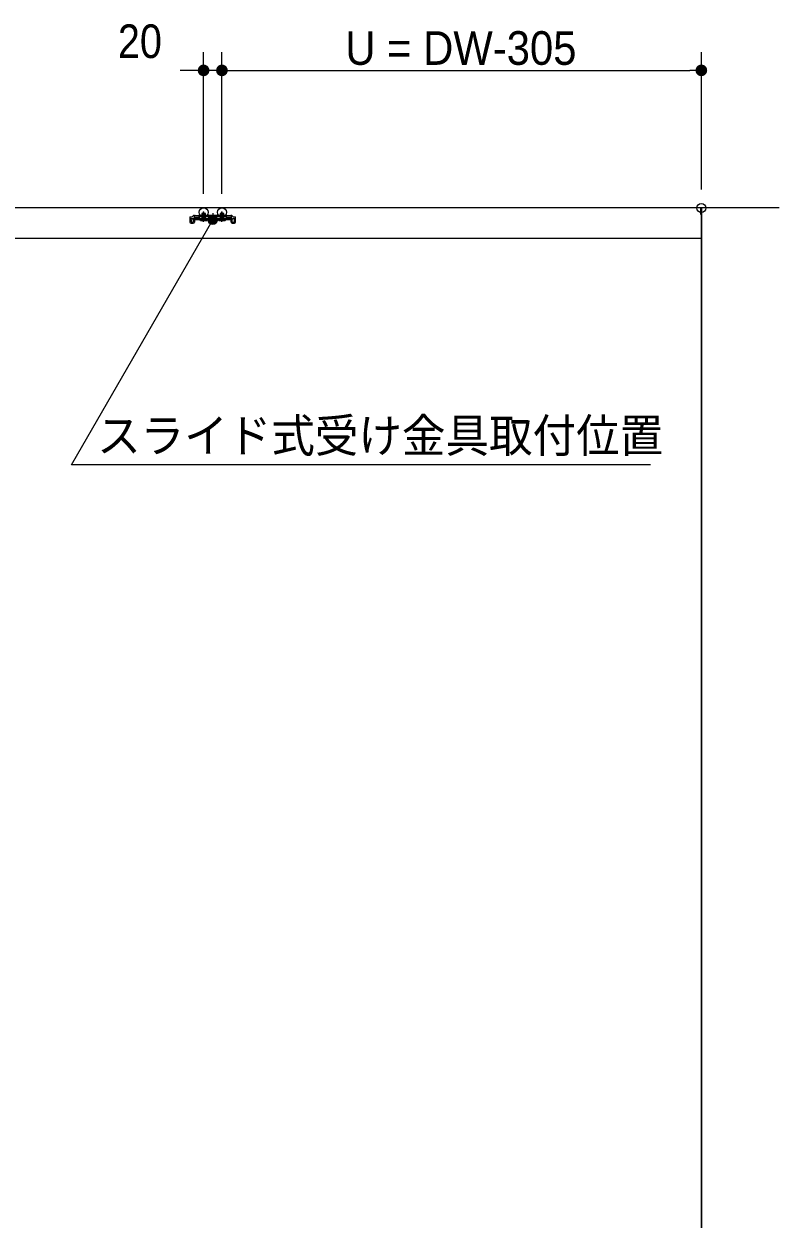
# Model space of a CAD drawing. Units: millimetres, scale not verified. Extents: x -6062 to 6062, y -3045 to 3045.
# Drawn here: x -2843 to -2019, y -702 to 601 of the extents above; entities that cross this region are included whole.
import ezdxf
from ezdxf.enums import TextEntityAlignment as Align

# ---------------------------------------------------------------- set-up
doc = ezdxf.new("R2010")
doc.units = ezdxf.units.MM
doc.header["$LTSCALE"] = 20
doc.header["$PDMODE"] = 32
doc.header["$PDSIZE"] = 10
for name, pattern in [('USER1', [10.5, 8, -0.5, 0.5, -0.5, 0.5, -0.5]), ('USER2', [2.91, 1.76, -0.4, 0.35, -0.4]), ('USER3', [1.11, 0.71, -0.4])]:
    doc.linetypes.add(name, pattern=pattern)
for name, color, linetype, lineweight in [('0-0_2寸法-1', 7, 'Continuous', 15), ('0-1_0', 7, 'Continuous', 25), ('0-3_2寸法-3', 7, 'Continuous', 15), ('0-4_2寸法-2', 7, 'Continuous', 15), ('0-6_3一般', 7, 'Continuous', 15)]:
    doc.layers.add(name, color=color, linetype=linetype, lineweight=lineweight)
doc.layers.add('0-2_Defpoints', color=7, linetype='Continuous')
doc.styles.add('ＭＳ Ｐゴシック', font='')
doc.styles.get('ＭＳ Ｐゴシック').set_extended_font_data('MS PGothic')

# ---------------------------------------------------------------- blocks, each defined once
blk = doc.blocks.new('_Dot')
at = {"layer": '0-1_0'}
blk.add_line((-10, 0), (-20, 0), dxfattribs=at)
for points in [[(0, 0), (-10, 0), (-9.92, 1.25)], [(0, 0), (-9.92, -1.25), (-10, 0)], [(0, 0), (-9.92, 1.25), (-9.69, 2.49)], [(0, 0), (-9.69, -2.49), (-9.92, -1.25)], [(0, 0), (-9.69, 2.49), (-9.3, 3.68)], [(0, 0), (-9.3, -3.68), (-9.69, -2.49)], [(0, 0), (-9.3, 3.68), (-8.76, 4.82)], [(0, 0), (-8.76, -4.82), (-9.3, -3.68)], [(0, 0), (-8.76, 4.82), (-8.09, 5.88)], [(0, 0), (-8.09, -5.88), (-8.76, -4.82)], [(0, 0), (-8.09, 5.88), (-7.29, 6.85)], [(0, 0), (-7.29, -6.85), (-8.09, -5.88)], [(0, 0), (-7.29, 6.85), (-6.37, 7.71)], [(0, 0), (-6.37, -7.71), (-7.29, -6.85)], [(0, 0), (-6.37, 7.71), (-5.36, 8.44)], [(0, 0), (-5.36, -8.44), (-6.37, -7.71)], [(0, 0), (-5.36, 8.44), (-4.26, 9.05)], [(0, 0), (-4.26, -9.05), (-5.36, -8.44)], [(0, 0), (-4.26, 9.05), (-3.09, 9.51)], [(0, 0), (-3.09, -9.51), (-4.26, -9.05)], [(0, 0), (-3.09, 9.51), (-1.87, 9.82)], [(0, 0), (-1.87, -9.82), (-3.09, -9.51)], [(0, 0), (-1.87, 9.82), (-0.63, 9.98)], [(0, 0), (-0.63, -9.98), (-1.87, -9.82)], [(0, 0), (-0.63, 9.98), (0.63, 9.98)], [(0, 0), (0.63, -9.98), (-0.63, -9.98)], [(0, 0), (0.63, 9.98), (1.87, 9.82)], [(0, 0), (1.87, 9.82), (3.09, 9.51)], [(0, 0), (3.09, 9.51), (4.26, 9.05)], [(0, 0), (4.26, 9.05), (5.36, 8.44)], [(0, 0), (5.36, 8.44), (6.37, 7.71)], [(0, 0), (6.37, 7.71), (7.29, 6.85)], [(0, 0), (7.29, 6.85), (8.09, 5.88)], [(0, 0), (8.09, 5.88), (8.76, 4.82)], [(0, 0), (8.76, 4.82), (9.3, 3.68)], [(0, 0), (9.3, 3.68), (9.69, 2.49)], [(0, 0), (9.69, 2.49), (9.92, 1.25)], [(0, 0), (9.92, 1.25), (10, 0)], [(0, 0), (1.87, -9.82), (0.63, -9.98)], [(0, 0), (3.09, -9.51), (1.87, -9.82)], [(0, 0), (4.26, -9.05), (3.09, -9.51)], [(0, 0), (5.36, -8.44), (4.26, -9.05)], [(0, 0), (6.37, -7.71), (5.36, -8.44)], [(0, 0), (7.29, -6.85), (6.37, -7.71)], [(0, 0), (8.09, -5.88), (7.29, -6.85)], [(0, 0), (8.76, -4.82), (8.09, -5.88)], [(0, 0), (9.3, -3.68), (8.76, -4.82)], [(0, 0), (9.69, -2.49), (9.3, -3.68)], [(0, 0), (9.92, -1.25), (9.69, -2.49)], [(0, 0), (10, 0), (9.92, -1.25)]]:
    blk.add_solid(points, dxfattribs=at)
blk = doc.blocks.new('グループ-7')
at = {"layer": '0-6_3一般'}
for p, q in [((-4623.5, 8000), (-40983.5, 8000)), ((-6330, 8000), (-39110, 8000)), ((-17412.5, 7822.6), (-17427.1, 7808.1)), ((-17380, 7790.1), (-17380, 7836.1)), ((-17360, 7836.1), (-17380, 7826.1)), ((-17380, 7836.1), (-17280, 7836.1)), ((-17280, 7836.1), (-17280, 7825.2)), ((-16680, 7836.1), (-17280, 7836.1)), ((-17280, 7815.2), (-17280, 7825.2)), ((-17212.4, 7882.1), (-17212.4, 7836.1)), ((-17147.6, 7836.1), (-17147.6, 7882.1)), ((-17140, 7836.1), (-17140, 7882.1)), ((-16820, 7882.1), (-16820, 7836.1)), ((-16740, 7882.1), (-16820, 7882.1)), ((-16812.4, 7882.1), (-16812.4, 7836.1)), ((-16747.6, 7836.1), (-16747.6, 7882.1)), ((-16740, 7836.1), (-16740, 7882.1)), ((-16680, 7836.1), (-16580, 7836.1)), ((-16680, 7825.2), (-16680, 7836.1)), ((-16680, 7815.2), (-16680, 7825.2)), ((-16580, 7826.1), (-16600, 7836.1)), ((-16532.9, 7808.1), (-16547.5, 7822.6)), ((-6330, 7860), (-6330, 8000)), ((-6320, 8000), (-6320, -40000)), ((-17478, 7808.1), (-17478, 7764.1)), ((-17478, 7808.1), (-17427.1, 7808.1)), ((-17478, 7764.1), (-17478, 7762.1)), ((-17427.1, 7762.1), (-17478, 7762.1)), ((-17478, 7762.1), (-17478, 7742.1)), ((-17478, 7742.1), (-17478, 7692.1)), ((-17454, 7742.1), (-17454, 7692.1)), ((-17454, 7692.1), (-17404, 7692.1)), ((-17454, 7668.1), (-17404, 7668.1)), ((-17404, 7742.1), (-17404, 7692.1)), ((-17394.5, 7775.6), (-17380, 7790.1)), ((-17380, 7766.1), (-17380, 7742.1)), ((-16580, 7766.1), (-17380, 7766.1)), ((-16580, 7742.1), (-17380, 7742.1)), ((-17380, 7742.1), (-17380, 7692.1)), ((-17280, 7815.2), (-17280, 7790.1)), ((-17280, 7790.1), (-17280, 7784.1)), ((-16690, 7815.2), (-17270, 7815.2)), ((-17270, 7774.1), (-16690, 7774.1)), ((-17255, 7742.1), (-17105, 7742.1)), ((-17255, 7732.1), (-17255, 7742.1)), ((-17245, 7722.1), (-17255, 7732.1)), ((-17105, 7732.1), (-17255, 7732.1)), ((-17115, 7722.1), (-17245, 7722.1)), ((-17140, 7756.2), (-17147.6, 7756.2)), ((-17105, 7732.1), (-17115, 7722.1)), ((-17105, 7742.1), (-17105, 7732.1)), ((-16740, 7756.2), (-16747.6, 7756.2)), ((-16680, 7790.1), (-16680, 7815.2)), ((-16680, 7784.1), (-16680, 7790.1)), ((-16580, 7766.1), (-16580, 7742.1)), ((-16580, 7692.1), (-16580, 7742.1)), ((-16556, 7692.1), (-16556, 7742.1)), ((-16556, 7692.1), (-16506, 7692.1)), ((-16556, 7668.1), (-16506, 7668.1)), ((-16532.9, 7808.1), (-16482, 7808.1)), ((-16482, 7762.1), (-16532.9, 7762.1)), ((-16506, 7762.1), (-16506, 7742.1)), ((-16506, 7692.1), (-16506, 7742.1)), ((-16482, 7764.1), (-16482, 7808.1)), ((-16482, 7764.1), (-16482, 7762.1)), ((-16482, 7692.1), (-16482, 7742.1)), ((-39110, 7340), (-6330, 7340))]:
    blk.add_line(p, q, dxfattribs=at)
at = {"layer": '0-6_3一般', "linetype": 'USER1'}
for p, q in [((-17399.1, 7836.1), (-17412.5, 7822.6)), ((-17380, 7836.1), (-17399.1, 7836.1)), ((-16560.9, 7836.1), (-16580, 7836.1)), ((-16560.9, 7836.1), (-16547.5, 7822.6)), ((-17408, 7762.1), (-17427.1, 7762.1)), ((-17408, 7762.1), (-17394.5, 7775.6)), ((-16552, 7762.1), (-16565.5, 7775.6)), ((-16552, 7762.1), (-16532.9, 7762.1))]:
    blk.add_line(p, q, dxfattribs=at)
at = {"layer": '0-6_3一般', "linetype": 'USER3'}
for p, q in [((-17220, 7836.1), (-17220, 7756.2)), ((-17212.4, 7836.1), (-17212.4, 7756.2)), ((-17147.6, 7756.2), (-17147.6, 7836.1)), ((-17140, 7756.2), (-17140, 7836.1)), ((-16820, 7836.1), (-16820, 7756.2)), ((-16812.4, 7836.1), (-16812.4, 7756.2)), ((-16747.6, 7756.2), (-16747.6, 7836.1)), ((-16740, 7756.2), (-16740, 7836.1)), ((-17360, 7790.1), (-17380, 7790.1)), ((-17202.8, 7758.9), (-17221, 7722.1)), ((-17220, 7756.2), (-17216.2, 7742.1)), ((-17212.4, 7756.2), (-17220, 7756.2)), ((-17216.2, 7742.1), (-17212.4, 7756.2)), ((-17147.6, 7756.2), (-17212.4, 7756.2)), ((-17180, 7771), (-17202.8, 7758.9)), ((-17157.2, 7758.9), (-17180, 7771)), ((-17139, 7722.1), (-17157.2, 7758.9)), ((-17143.8, 7742.1), (-17147.6, 7756.2)), ((-17143.8, 7742.1), (-17140, 7756.2)), ((-16820, 7756.2), (-16816.2, 7742.1)), ((-16816.2, 7742.1), (-16812.4, 7756.2)), ((-16743.8, 7742.1), (-16747.6, 7756.2)), ((-16743.8, 7742.1), (-16740, 7756.2)), ((-16580, 7790.1), (-16600, 7790.1))]:
    blk.add_line(p, q, dxfattribs=at)
at = {"layer": '0-6_3一般', "linetype": 'USER2'}
for p, q in [((-17180, 7699.1), (-17180, 7905.1)), ((-17180, 7867.1), (-17180, 7749.1)), ((-16980, 7884.2), (-16980, 7730.2)), ((-16980, 7651.9), (-16980, 7853.3)), ((-16780, 7699.1), (-16780, 7905.1)), ((-16780, 7867.1), (-16780, 7749.1)), ((-17180, 7713.6), (-17180, 7797.6)), ((-16780, 7713.6), (-16780, 7797.6))]:
    blk.add_line(p, q, dxfattribs=at)
at = {"layer": '0-6_3一般'}
for points in [[(-6320, -40000), (-6320, 8000), (-22880, 8000)], [(-17140, 7882.1), (-17220, 7882.1), (-17220, 7836.1)], [(-16580, 7836.1), (-16580, 7790.1), (-16565.5, 7775.6)], [(-17454, 7742.1), (-17454, 7762.1), (-17478, 7762.1)], [(-17280, 7790.1), (-17360, 7790.1), (-17380, 7780.1), (-17380, 7790.1)], [(-16705, 7732.1), (-16715, 7722.1), (-16845, 7722.1), (-16855, 7732.1)], [(-16580, 7790.1), (-16580, 7780.1), (-16600, 7790.1), (-16680, 7790.1)], [(-16482, 7742.1), (-16482, 7762.1), (-16506, 7762.1)]]:
    blk.add_lwpolyline(points, dxfattribs=at)
blk.add_lwpolyline([(-16855, 7732.1), (-16855, 7742.1), (-16705, 7742.1), (-16705, 7732.1)], close=True, dxfattribs=at)
at = {"layer": '0-6_3一般', "linetype": 'USER3'}
for points in [[(-16739, 7722.1), (-16757.2, 7758.9), (-16780, 7771), (-16802.8, 7758.9), (-16821, 7722.1)], [(-16747.6, 7756.2), (-16812.4, 7756.2), (-16820, 7756.2)]]:
    blk.add_lwpolyline(points, dxfattribs=at)
at = {"layer": '0-6_3一般'}
for centre, radius, start, end in [((-17380, 7790.1), 46, 90, 135), ((-17270, 7825.2), 10, 180, 270), ((-16690, 7825.2), 10, 270, 0), ((-16580, 7790.1), 46, 45, 90), ((-17454, 7692.1), 24, 180, 270), ((-17427.1, 7808.1), 46, 270, 315), ((-17380, 7742.1), 24, 90, 180), ((-17404, 7692.1), 24, 270, 0), ((-17270, 7784.1), 10, 180, 270), ((-16690, 7784.1), 10, 270, 0), ((-16580, 7742.1), 24, 0, 90), ((-16556, 7692.1), 24, 180, 270), ((-16532.9, 7808.1), 46, 225, 270), ((-16506, 7692.1), 24, 270, 0)]:
    blk.add_arc(centre, radius, start, end, dxfattribs=at)

msp = doc.modelspace()

# ---------------------------------------------------------------- hatches: boundary and pattern name
at = {"layer": '0-3_2寸法-3'}
msp.add_hatch(color=256, dxfattribs=at).paths.add_polyline_path([(-2631.49, 387.1, 1), (-2641.51, 387.1, 1)])

# ---------------------------------------------------------------- linework, layer by layer
at = {"layer": '0-0_2寸法-1'}
for p, q in [((-2626.5, 415.25), (-2626.5, 570)), ((-2103.5, 420), (-2103.5, 570)), ((-2613.79, 550), (-2116.21, 550))]:
    msp.add_line(p, q, dxfattribs=at)
at = {"layer": '0-2_Defpoints'}
for p in [(-2646.5, 550), (-2103.5, 550), (-2103.5, 400), (-2646.5, 395.25), (-2626.5, 395.25), (-2626.5, 395.25)]:
    msp.add_point(p, dxfattribs=at)
at = {"layer": '0-3_2寸法-3'}
msp.add_lwpolyline([(-2158.79, 120), (-2790.71, 120), (-2636.5, 387.1)], dxfattribs=at)
msp.add_circle((-2636.5, 387.1), 5.01, dxfattribs=at)
at = {"layer": '0-4_2寸法-2'}
for p, q in [((-2646.5, 415.25), (-2646.5, 570)), ((-2626.5, 415.25), (-2626.5, 570)), ((-2659.21, 550), (-2671.92, 550)), ((-2626.5, 550), (-2646.5, 550)), ((-2613.79, 550), (-2601.08, 550))]:
    msp.add_line(p, q, dxfattribs=at)

# ---------------------------------------------------------------- block references
at = {"layer": '0-0_2寸法-1', "xscale": 0.6356201, "yscale": 0.6356201, "rotation": 180}
msp.add_blockref('_Dot', (-2626.5, 550), dxfattribs=at)
at = {"layer": '0-0_2寸法-1', "xscale": 0.6356201, "yscale": 0.6356201}
msp.add_blockref('_Dot', (-2103.5, 550), dxfattribs=at)
at = {"layer": '0-4_2寸法-2', "xscale": 0.6356201, "yscale": 0.6356201}
msp.add_blockref('_Dot', (-2646.5, 550), dxfattribs=at)
at = {"layer": '0-4_2寸法-2', "xscale": 0.6356201, "yscale": 0.6356201, "rotation": 180}
msp.add_blockref('_Dot', (-2626.5, 550), dxfattribs=at)
at = {"layer": '0-6_3一般', "xscale": 0.05, "yscale": 0.05}
msp.add_blockref('グループ-7', (-1787.5, 0), dxfattribs=at)

# ---------------------------------------------------------------- texts
at = {"layer": '0-0_2寸法-1', "style": 'ＭＳ Ｐゴシック', "width": 0.95}
msp.add_text('U = DW-305', height=36.69, dxfattribs=at).set_placement((-2491.88, 545.04), align=Align.BOTTOM_LEFT)
at = {"layer": '0-3_2寸法-3', "style": 'ＭＳ Ｐゴシック', "width": 0.95}
msp.add_text('スライド式受け金具取付位置', height=36.66, dxfattribs=at).set_placement((-2762.64, 122.54), align=Align.BOTTOM_LEFT)
at = {"layer": '0-4_2寸法-2', "style": 'ＭＳ Ｐゴシック', "width": 0.9}
msp.add_text('20', height=36.66, dxfattribs=at).set_placement((-2739.98, 552.48), align=Align.BOTTOM_LEFT)

doc.saveas('drawing.dxf')
